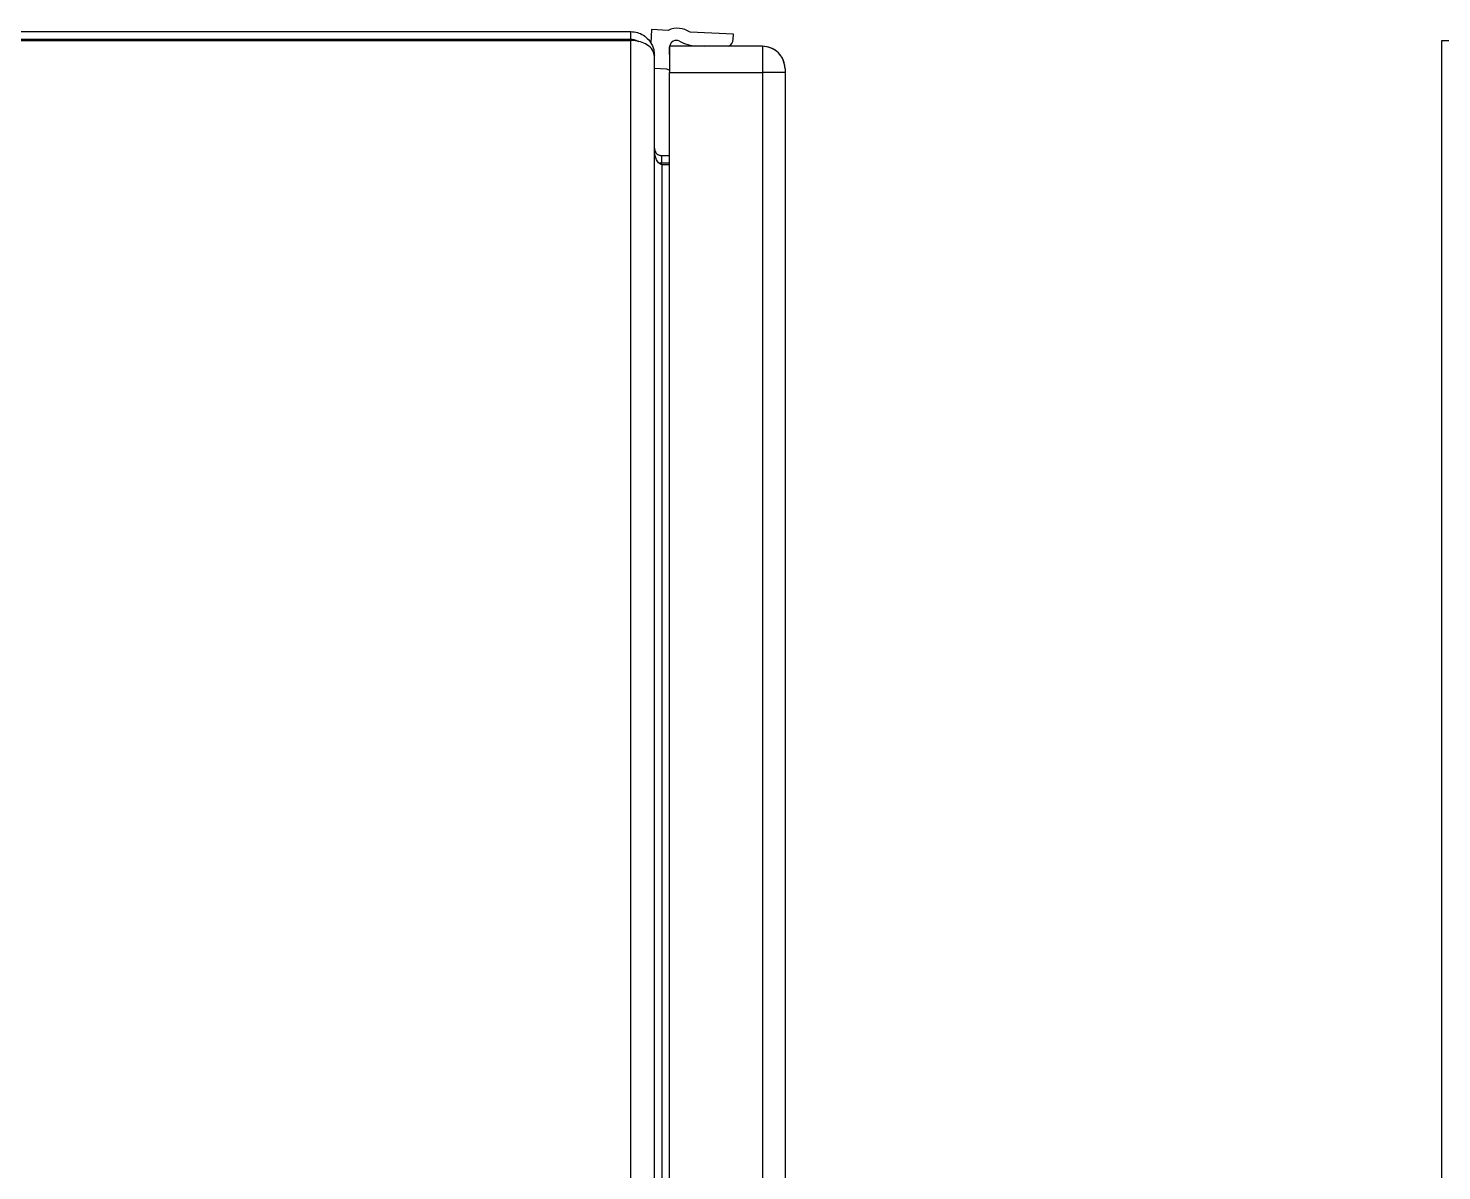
# Model space of a CAD drawing. Header units: millimetres. Extents: x 0 to 279, y 0 to 216.
# Drawn here: x 53.71 to 96.61, y 105.85 to 140.54 of the extents above; entities that cross this region are included whole.
import ezdxf

# ---------------------------------------------------------------- set-up
doc = ezdxf.new("R2010")
doc.units = ezdxf.units.MM

msp = doc.modelspace()

# ---------------------------------------------------------------- linework, layer by layer
at = {"color": 7, "linetype": 'Continuous', "lineweight": 25}
for p, q in [((22.405, 140.438), (71.996, 140.438)), ((71.996, 140.205), (71.996, 140.438)), ((72.627, 140.498), (72.609, 140.083)), ((73.13, 140.476), (72.627, 140.498)), ((75.113, 140.359), (73.795, 140.417)), ((75.106, 140.207), (75.113, 140.359)), ((22.405, 140.205), (71.996, 140.205)), ((22.405, 140.169), (71.996, 140.169)), ((53.804, 140.205), (53.804, 140.169)), ((64.478, 140.205), (64.478, 140.169)), ((71.996, 39.108), (71.996, 140.169)), ((73.167, 139.803), (73.174, 139.976)), ((73.174, 139.991), (73.174, 139.194)), ((75.994, 139.991), (73.174, 139.991)), ((73.988, 140.002), (74.228, 139.991)), ((75.994, 139.991), (75.994, 139.194)), ((96.61, 39.108), (96.61, 140.169)), ((96.61, 140.169), (96.844, 140.169)), ((72.712, 139.686), (72.712, 139.722)), ((72.712, 39.591), (72.712, 139.686)), ((72.712, 139.325), (73.079, 139.309)), ((73.174, 139.194), (75.994, 139.194)), ((73.174, 40.083), (73.174, 139.193)), ((73.174, 139.193), (75.994, 139.193)), ((75.994, 139.193), (75.994, 40.083)), ((76.679, 139.193), (75.994, 139.193)), ((76.679, 139.194), (76.679, 139.193)), ((76.679, 139.193), (76.679, 40.083)), ((72.94, 136.44), (72.94, 136.674)), ((72.94, 136.674), (73.174, 136.674)), ((73.174, 136.44), (72.94, 136.44)), ((72.94, 136.404), (72.94, 42.872)), ((72.94, 136.404), (73.174, 136.404))]:
    msp.add_line(p, q, dxfattribs=at)
at = {"color": 8, "linetype": 'Continuous', "lineweight": 25}
for p, q in [((54.904, 140.205), (54.904, 140.169)), ((63.379, 140.205), (63.379, 140.169))]:
    msp.add_line(p, q, dxfattribs=at)
at = {"color": 7, "linetype": 'Continuous', "lineweight": 25, "flags": 128}
for points in [[(73.174, 139.738), (73.171, 139.751), (73.167, 139.803)], [(73.079, 139.309), (73.151, 139.273), (73.174, 139.263)]]:
    msp.add_lwpolyline(points, dxfattribs=at)
at = {"color": 7, "linetype": 'Continuous', "lineweight": 25}
for centre, radius, start, end in [((73.412, 139.879), 0.66, 54.5617, 115.2958), ((73.377, 139.967), 0.203, 61.2083, 173.2511), ((74.039, 141.172), 1.172, 241.2083, 267.5), ((74.852, 140.218), 0.254, 296.6763, 357.5), ((75.994, 139.305), 0.686, 0, 90)]:
    msp.add_arc(centre, radius, start, end, dxfattribs=at)
for points, knots in [([(71.996, 140.438), (72.029, 140.437), (72.131, 140.433), (72.296, 140.382), (72.471, 140.271), (72.614, 140.105), (72.698, 139.914), (72.708, 139.779), (72.712, 139.722)], [0, 0, 0, 0, 0.08162, 0.246543, 0.416002, 0.608278, 0.833451, 1, 1, 1, 1]), ([(71.996, 140.205), (72.017, 140.204), (72.078, 140.201), (72.165, 140.18), (72.215, 140.148), (72.234, 140.136)], [0, 0, 0, 0, 0.240189, 0.6995684, 1, 1, 1, 1]), ([(72.712, 139.686), (72.701, 139.751), (72.679, 139.879), (72.516, 140.033), (72.302, 140.131), (72.124, 140.166), (72.02, 140.168), (71.996, 140.169)], [0, 0, 0, 0, 0.279197, 0.555941, 0.748063, 0.941146, 1, 1, 1, 1]), ([(76.679, 139.305), (76.677, 139.351), (76.669, 139.474), (76.593, 139.664), (76.441, 139.841), (76.234, 139.966), (76.075, 139.983), (75.994, 139.991)], [0, 0, 0, 0, 0.128547, 0.343267, 0.557987, 0.772707, 1, 1, 1, 1]), ([(76.679, 139.305), (76.679, 139.304), (76.679, 139.302), (76.679, 139.288), (76.679, 139.273), (76.679, 139.256), (76.679, 139.229), (76.679, 139.208), (76.679, 139.194)], [0, 0, 0, 0, 0.239443, 0.3694151, 0.4999997, 0.6299721, 0.760557, 1, 1, 1, 1]), ([(72.712, 136.903), (72.718, 136.857), (72.727, 136.799), (72.789, 136.728), (72.835, 136.696), (72.891, 136.678), (72.922, 136.674), (72.938, 136.674), (72.94, 136.674)], [0, 0, 0, 0, 0.502015, 0.65275, 0.845279, 0.917384, 0.990204, 1, 1, 1, 1]), ([(72.94, 136.404), (72.928, 136.406), (72.899, 136.409), (72.853, 136.436), (72.795, 136.499), (72.728, 136.645), (72.718, 136.778), (72.712, 136.867)], [0, 0, 0, 0, 0.063124, 0.140199, 0.264644, 0.511747, 1, 1, 1, 1]), ([(72.94, 136.44), (72.922, 136.441), (72.888, 136.441), (72.857, 136.45), (72.843, 136.454)], [0, 0, 0, 0, 0.548515, 1, 1, 1, 1])]:
    msp.add_open_spline(points, degree=3, knots=knots, dxfattribs=at)

doc.saveas('drawing.dxf')
